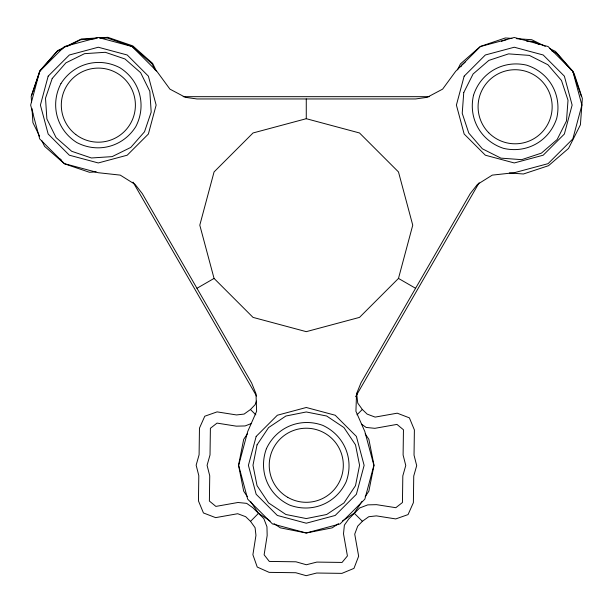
<?xml version="1.0" encoding="UTF-8"?>
<svg xmlns="http://www.w3.org/2000/svg" width="613" height="613" viewBox="0 0 613 613"><rect width="100%" height="100%" fill="white"/><g stroke="black" fill="none" stroke-linecap="round" stroke-linejoin="round"><path stroke-width="0.92" d="M306.27 118.7L253.031 132.967L214.06 171.939L199.792 225.178L214.06 278.417L253.031 317.388L306.27 331.656L359.509 317.388L398.481 278.417L412.748 225.178L398.481 171.939L359.509 132.967L306.27 118.7L306.27 98.954M357.318 392.688L356.881 395.462L357.754 403.101L362.306 409.446L367.164 414.12L375.125 417.101L397.224 413.185L409.4 417.859L414.388 429.912L414.036 455.16L416.694 465.635L413.744 476.033L413.377 502.675L408.059 514.591L395.76 518.927L376.367 515.87L368.727 516.736L362.383 521.288L357.708 526.153L354.728 534.115L358.643 556.206L353.962 568.389L341.908 573.37L316.668 573.025L306.194 575.684L295.795 572.734L269.145 572.366L257.238 567.048L252.893 554.742L255.958 535.348L255.085 527.709L250.533 521.364L245.675 516.698L237.714 513.717L215.615 517.633L203.439 512.951L198.451 500.898L198.804 475.65L196.145 465.175L199.095 454.777L199.463 428.135L204.78 416.219L217.079 411.882L236.472 414.94L244.112 414.074L250.456 409.522L255.131 404.657L256.456 401.124M31.615 95.383L40.197 70.388L57.691 50.572L81.437 38.956L97.452 37.96M457.52 69.821L460.447 63.898L480.316 46.465L505.342 37.968L511.939 38.404M460.853 66.794L461.704 65.108L465.275 62.02M355.609 396.726L479.105 182.82M247.361 433.843L243.69 439.337L238.534 465.259L243.69 491.182L247.361 496.676M362.038 501.388L354.176 513.158L342.399 521.027M365.187 496.676L368.857 491.182L374.014 465.259L368.857 439.337L365.187 433.843M361.632 424.234L366.168 427.445L374.865 428.326L396.963 424.403L403.454 429.767L403.101 455.007L405.76 465.482L402.818 475.88L402.442 502.522L395.814 507.702L376.52 504.66L367.762 504.874L359.647 507.978L348.659 519.104L344.376 525.157L343.502 533.854L347.418 555.953L342.062 562.435L316.821 562.09L306.339 564.749L295.941 561.799L269.299 561.431L264.126 554.796L267.168 535.501L266.954 526.743L263.843 518.629L252.725 507.641L246.671 503.365L237.974 502.491L215.876 506.407L209.385 501.051L209.738 475.803L207.079 465.328L210.021 454.93L210.389 428.288L217.025 423.108L236.319 426.158L245.077 425.943L251.568 423.453M250.533 521.364L258.517 513.303M356.981 414.817L362.306 409.446M338.476 523.648L332.2 527.847L306.27 533.004L280.348 527.847L274.072 523.648M196.957 288.294L214.06 278.417M63.039 48.473L57.116 51.392L39.684 71.269L31.186 96.295L31.562 101.95M67.269 46.389L80.816 39.707L94.946 38.78M501.426 41.316L506.805 39.538M100.601 38.412L107.191 37.975L132.224 46.473L152.093 63.898L155.02 69.828M96.103 171.87L89.506 172.299L64.48 163.809L44.611 146.377L41.684 140.454M99.337 37.845L107.811 37.316L132.814 45.898L152.629 63.392L156.361 71.024M183.172 96.678L429.215 96.67M516.652 38.711L531.716 39.699L545.264 46.381M526.575 40.987L533.164 41.469L539.072 44.443M509.311 172.958L523.433 173.992L548.528 165.694L568.542 148.423L580.411 124.807L582.35 98.448L574.052 73.353L572.818 71.928M549.501 48.465L555.424 51.392L572.856 71.261L581.346 96.295M551.715 50.802L556.78 53.346L571.584 70.495M398.481 278.417L415.583 288.294M270.149 521.027L258.372 513.158L250.51 501.388M59.974 158.844L61.323 160.031M250.456 409.522L255.836 414.84M354.322 513.303L362.383 521.288M133.036 182.13L256.533 396.036M39.6 136.216L32.918 122.669L31.991 108.539M32.612 111.405L32.788 114.233M356.536 393.822L355.923 411.3L364.835 431.537L373.899 465.351L364.835 499.166L340.085 523.916L306.27 532.973L272.456 523.916L247.706 499.166L238.641 465.351L247.706 431.537L256.617 411.3L256.004 393.822L251.621 382.972L142.293 193.608L135.082 184.39L120.263 175.119L98.279 172.72L64.465 163.656L39.707 138.906L30.65 105.091L39.707 71.277L64.465 46.527L98.279 37.47L132.086 46.527L156.844 71.277L169.916 89.123L185.356 97.321L196.942 98.954L415.599 98.954L427.192 97.321L442.632 89.123L455.697 71.277L480.454 46.527L514.269 37.47L548.076 46.527L572.833 71.277L581.89 105.091L572.833 138.906L548.076 163.656L514.269 172.72L492.277 175.119L477.458 184.39L470.248 193.608L360.919 382.972L356.536 393.822M463.75 92.571L462.225 113.305L468.761 133.052L482.347 148.79L500.921 158.139L521.663 159.656L541.409 153.127L557.148 139.542L566.489 120.96L568.013 100.226L561.485 80.479L547.892 64.74L529.318 55.392L508.575 53.875L488.837 60.403L473.09 73.989L463.75 92.571M473.512 95.268C468.117 118.531 480.883 141.051 503.618 148.377C526.889 153.771 549.409 140.998 556.727 118.263C562.121 95 549.355 72.472 526.621 65.154C503.35 59.76 480.83 72.533 473.512 95.268M257.039 444.862L252.977 465.259L257.039 485.657L268.586 502.944L285.88 514.499L306.278 518.56L326.668 514.499L343.962 502.944L355.509 485.657L359.57 465.259L355.509 444.862L343.962 427.575L326.668 416.02L306.278 411.967L285.88 416.02L268.586 427.575L257.039 444.862M266.387 448.739C258.18 471.167 268.088 495.089 289.757 505.143C312.186 513.349 336.1 503.449 346.161 481.78C354.368 459.352 344.46 435.429 322.79 425.376C300.362 417.169 276.448 427.077 266.387 448.739M48.166 76.165L40.412 105.091L48.166 134.025L69.346 155.204L98.279 162.951L127.205 155.204L148.384 134.025L156.139 105.091L148.384 76.165L127.205 54.986L98.279 47.232L69.346 54.986L48.166 76.165M256.165 436.418L248.411 465.351L256.165 494.277L277.337 515.456L306.27 523.211L335.204 515.456L356.383 494.277L364.13 465.351L356.383 436.418L335.204 415.239L306.27 407.492L277.337 415.239L256.165 436.418M464.156 76.165L456.401 105.091L464.156 134.025L485.335 155.204L514.269 162.951L543.195 155.204L564.374 134.025L572.128 105.091L564.374 76.165L543.195 54.986L514.269 47.232L485.335 54.986L464.156 76.165M52.197 78.495L45.508 98.18L46.872 118.93L56.067 137.58L71.706 151.296L91.398 157.978L112.148 156.621L130.799 147.419L144.507 131.787L151.189 112.095L149.833 91.345L140.638 72.694L124.998 58.986L105.306 52.297L84.556 53.66L65.905 62.855L52.197 78.495M60.963 83.552C49.898 104.723 56.603 129.726 76.763 142.523C97.934 153.595 122.937 146.89 135.741 126.722C146.806 105.559 140.101 80.548 119.933 67.752C98.77 56.687 73.759 63.384 60.963 83.552M287.75 497.342A37.048 37.048 0 0 0 343.318 465.259A37.048 37.048 0 0 0 287.75 433.176A37.048 37.048 0 0 0 287.75 497.342M75.797 134.531A37.048 37.048 0 0 0 135.082 109.972A37.048 37.048 0 0 0 84.173 70.916A37.048 37.048 0 0 0 75.797 134.531M488.722 132.753A37.048 37.048 0 0 0 550.826 116.631A37.048 37.048 0 0 0 505.809 70.909A37.048 37.048 0 0 0 488.722 132.753"/></g></svg>
